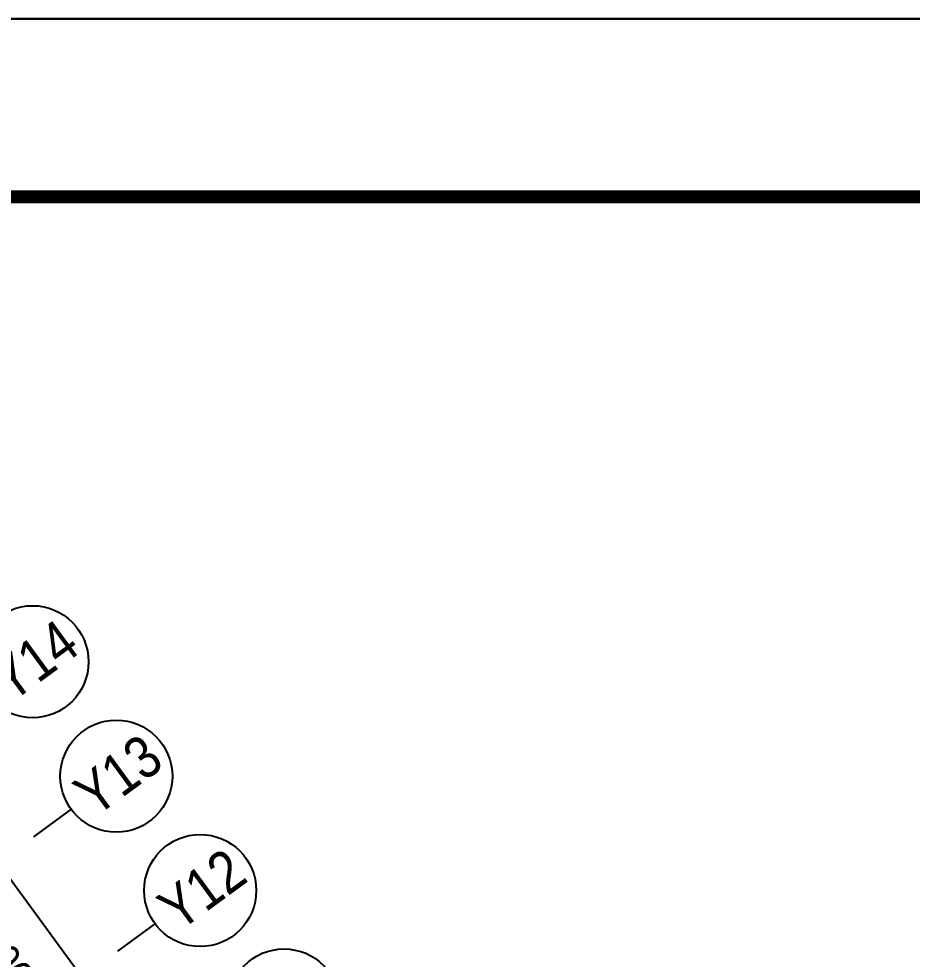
# Model space of a CAD drawing. Header units: millimetres. Extents: x 75184266 to 76346726, y -35077925 to -33679385.
# Drawn here: x 75561417 to 75612452, y -34478212 to -34424517 of the extents above; entities that cross this region are included whole.
import ezdxf
from ezdxf.enums import TextEntityAlignment as Align

# ---------------------------------------------------------------- set-up
doc = ezdxf.new("R2010")
doc.units = ezdxf.units.MM
doc.header["$LTSCALE"] = 50
doc.header["$MEASUREMENT"] = 0
doc.header["$PDMODE"] = 1
doc.header["$PDSIZE"] = -3
doc.layers.get('0').update_dxf_attribs({"linetype": 'CONTINUOUS'})
doc.layers.get('Defpoints').update_dxf_attribs({"color": 51, "linetype": 'CONTINUOUS'})
doc.layers.add('AZ-LINE', color=3, linetype='CONTINUOUS')
doc.layers.add('XR-기준층$0$XR-지하3층$0$DEFPOINT', color=142, linetype='CONTINUOUS', plot=False)
doc.layers.add('건축', color=8, linetype='CONTINUOUS', plot=False)
doc.styles.add('XR-지하3층$0$20110829_평면도_면적조정$0$돋움', font='')
doc.styles.add('XR-지하3층$0$돋움', font='', dxfattribs={"width": 0.9})
doc.styles.get('XR-지하3층$0$20110829_평면도_면적조정$0$돋움').set_extended_font_data('Dotum')
doc.styles.get('XR-지하3층$0$돋움').set_extended_font_data('Dotum')
doc.dimstyles.new('XR-지하3층$0$20110829_평면도_면적조정$0$std_style', dxfattribs={"dimscale": 400, "dimtxt": 3, "dimasz": 1, "dimexe": 1.5, "dimexo": 2, "dimgap": 1, "dimtad": 1, "dimtoh": 1, "dimdec": 0, "dimzin": 0, "dimdsep": 46, "dimtxsty": 'XR-지하3층$0$돋움', "dimblk": 'XR-지하3층$0$20110829_평면도_면적조정$0$01420DDOT01', "dimblk1": 'XR-지하3층$0$20110829_평면도_면적조정$0$01420DDOT01', "dimblk2": 'XR-지하3층$0$20110829_평면도_면적조정$0$01420DDOT01', "dimcen": 2.5, "dimdle": 8, "dimclrd": 256, "dimclre": 256, "dimclrt": 256, "dimadec": 0, "dimazin": 0, "dimtfac": 1, "dimtdec": 0, "dimtix": 1, "dimtmove": 2, "dimatfit": 3, "dimldrblk": 'XR-지하3층$0$20110829_평면도_면적조정$0$_ClosedBlank', "dimfxl": 1, "dimtolj": 1, "dimtzin": 0, "dimlwd": -1, "dimlwe": -1, "dimarcsym": 0})

# ---------------------------------------------------------------- blocks, each defined once
blk = doc.blocks.new('바탕폼')
at = {"layer": 'AZ-LINE', "ltscale": 10}
blk.add_lwpolyline([(841, 594.71), (0, 594.71), (0, 0), (841, 0)], close=True, dxfattribs=at)
at = {"layer": 'AZ-LINE', "const_width": 1.5}
blk.add_lwpolyline([(20, 574.35), (20, 20.35), (821, 20.35), (821, 574.35)], close=True, dxfattribs=at)
blk = doc.blocks.new('XR-지하3층$0$20110829_평면도_면적조정$0$01420DDOT01')
blk.add_line((-1.5, 0), (1.5, 0))
at = {"const_width": 0.5}
blk.add_lwpolyline([(-0.25, 0, 1), (0.25, 0, 1)], format="xyb", close=True, dxfattribs=at)
blk = doc.blocks.new('*D321')
at = {"layer": 'Defpoints', "color": 0, "transparency": 16777216}
for p in [(75555452, -34466175), (75547393, -34472084, 0), (75609653, -34557006, 0)]:
    blk.add_point(p, dxfattribs=at)
at = {"layer": '건축'}
for p, q in [((75548038, -34471611), (75555936, -34465820)), ((75617476, -34550774), (75555689, -34466497)), ((75610298, -34556533), (75618197, -34550742))]:
    blk.add_line(p, q, dxfattribs=at)
at = {"layer": '건축', "xscale": 400, "yscale": 400, "zscale": 400}
for p, rotation in [((75555452, -34466175), 126.2469342799536), ((75617713, -34551097), 306.2469342799536)]:
    blk.add_blockref('XR-지하3층$0$20110829_평면도_면적조정$0$01420DDOT01', p, dxfattribs=dict(at, rotation=rotation))
at = {"layer": '건축', "insert": (75587632, -34507866), "char_height": 1800, "attachment_point": 5, "rotation": 306.2469, "style": 'XR-지하3층$0$돋움'}
blk.add_mtext('\\A1;105300', dxfattribs=at)
blk = doc.blocks.new('XR-지하3층$0$20110829_평면도_면적조정$0$_ClosedBlank')
at = {"color": 0, "linetype": 'ByBlock', "lineweight": -2}
for p, q in [((-1, 0.17), (0, 0)), ((-1, 0.17), (-1, -0.17)), ((0, 0), (-1, -0.17))]:
    blk.add_line(p, q, dxfattribs=at)
blk = doc.blocks.new('*D332')
at = {"layer": 'Defpoints', "color": 0, "transparency": 16777216}
for p in [(75556801, -34475230), (75552182, -34478616, 0), (75556971, -34485149, 0)]:
    blk.add_point(p, dxfattribs=at)
at = {"layer": '건축'}
for p, q in [((75552827, -34478143), (75557284, -34474875)), ((75561353, -34481440), (75557037, -34475553)), ((75557616, -34484675), (75562074, -34481408))]:
    blk.add_line(p, q, dxfattribs=at)
at = {"layer": '건축', "xscale": 400, "yscale": 400, "zscale": 400}
for p, rotation in [((75556801, -34475230), 126.2469342799536), ((75561590, -34481762), 306.2469342799536)]:
    blk.add_blockref('XR-지하3층$0$20110829_평면도_면적조정$0$01420DDOT01', p, dxfattribs=dict(at, rotation=rotation))
at = {"layer": '건축', "insert": (75560245, -34477727), "char_height": 1800, "attachment_point": 5, "rotation": 306.2469, "style": 'XR-지하3층$0$돋움'}
blk.add_mtext('\\A1;8100', dxfattribs=at)

msp = doc.modelspace()

# ---------------------------------------------------------------- linework, layer by layer
at = {"layer": 'XR-기준층$0$XR-지하3층$0$DEFPOINT', "ltscale": 0.5}
for points in [[(75663664.6, -34721516.7), (75243664.6, -34721516.7), (75243664.6, -34424516.7), (75663664.6, -34424516.7)], [(75663666.7, -34721516.7), (75243666.7, -34721516.7), (75243666.7, -34424516.7), (75663666.7, -34424516.7)]]:
    msp.add_lwpolyline(points, close=True, dxfattribs=at)
at = {"layer": '건축'}
for p, q in [((75564408.3, -34469652.4), (75562257.7, -34471229.1)), ((75569197.6, -34476184.8), (75567047, -34477761.5))]:
    msp.add_line(p, q, dxfattribs=at)
for centre in [(75562199.8, -34461227.9), (75566989, -34467760.3), (75571778.3, -34474292.8), (75576567.6, -34480825.2)]:
    msp.add_circle(centre, 3200, dxfattribs=at)

# ---------------------------------------------------------------- block references
at = {"layer": 'AZ-LINE', "xscale": 499.40546941707, "yscale": 499.40546941707, "zscale": 499.40546941707}
msp.add_blockref('바탕폼', (75243664.6, -34721516.7), dxfattribs=at)

# ---------------------------------------------------------------- texts
at = {"layer": '건축', "style": 'XR-지하3층$0$20110829_평면도_면적조정$0$돋움', "width": 0.9}
for s, p in [('Y14', (75562296.7, -34461156.8)), ('Y13', (75567086, -34467689.3)), ('Y12', (75571875.2, -34474221.7))]:
    msp.add_text(s, height=2400, rotation=36.24693, dxfattribs=at).set_placement(p, align=Align.MIDDLE_CENTER)

# ---------------------------------------------------------------- dimensions: what is measured, and where the dimension line sits
at = {"layer": '건축'}
for base, p1, p2, picture, middle in [((75555452.3, -34466174.8), (75609653.2, -34557005.5, 0), (75547392.8, -34472083.6, 0), '*D321', (75587631.9, -34507866.4)), ((75556800.6, -34475230), (75556971.3, -34485148.5, 0), (75552182, -34478616.1, 0), '*D332', (75560244.6, -34477726.9))]:
    dim = msp.add_linear_dim(base=base, p1=p1, p2=p2, angle=126.24693, dimstyle='XR-지하3층$0$20110829_평면도_면적조정$0$std_style', override={"dimtxt": 4.5}, dxfattribs=at)
    dim.commit()
    dim.dimension.update_dxf_attribs({"geometry": picture, "text_midpoint": middle})

doc.saveas('drawing.dxf')
